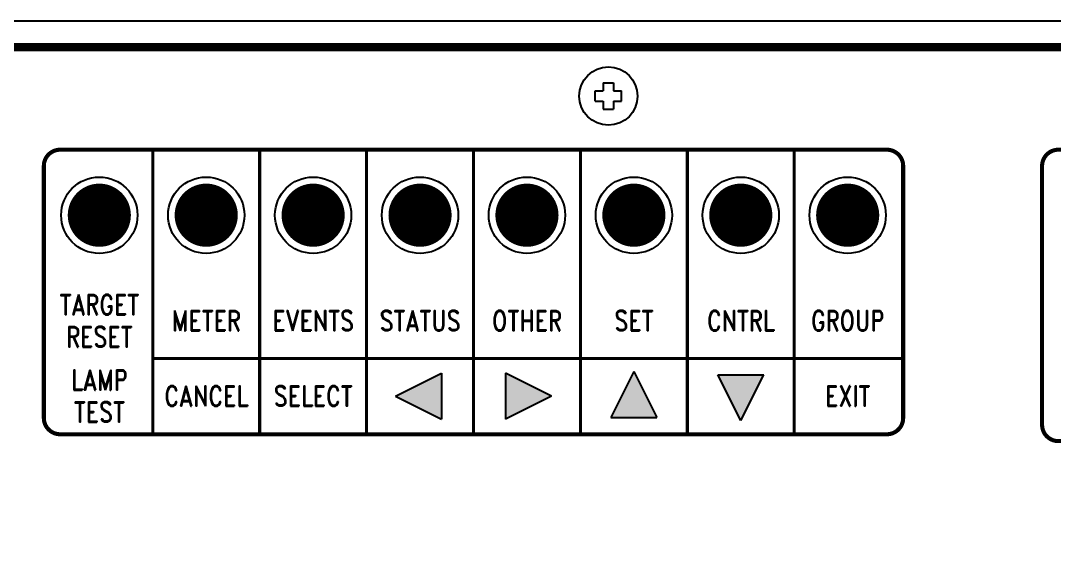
# Model space of a CAD drawing. Extents: x 2.2 to 21.2, y 5.8 to 11.4.
# Drawn here: x 8.86 to 13.94, y 8.75 to 11.36 of the extents above; entities that cross this region are included whole.
import ezdxf
from ezdxf.enums import TextEntityAlignment as Align

# ---------------------------------------------------------------- set-up
doc = ezdxf.new("R2010")
doc.units = 0
doc.header["$MEASUREMENT"] = 0
doc.layers.get('0').update_dxf_attribs({"linetype": 'CONTINUOUS'})
doc.styles.add('ROMAND', font='romand', dxfattribs={"height": 0.15})

msp = doc.modelspace()

# ---------------------------------------------------------------- linework, layer by layer
msp.add_line((3.029, 11.36), (20.471, 11.36))
at = {"linetype": 'CONTINUOUS'}
for p, q in [((11.725, 11.0551), (11.725, 11.015)), ((11.725, 11.0551), (11.775, 11.0551)), ((11.775, 11.0551), (11.775, 11.015)), ((11.6849, 10.965), (11.6849, 11.015)), ((11.6849, 11.015), (11.725, 11.015)), ((11.6849, 10.965), (11.725, 10.965)), ((11.725, 10.965), (11.725, 10.9249)), ((11.775, 11.015), (11.8151, 11.015)), ((11.775, 10.965), (11.775, 10.9249)), ((11.775, 10.965), (11.8151, 10.965)), ((11.8151, 10.965), (11.8151, 11.015)), ((11.725, 10.9249), (11.775, 10.9249)), ((10.7046, 9.5169), (10.9296, 9.6294)), ((10.9296, 9.6294), (10.9296, 9.4044)), ((11.4704, 9.5169), (11.2454, 9.6294)), ((11.2454, 9.6294), (11.2454, 9.4044)), ((11.875, 9.6373), (11.7625, 9.4123)), ((11.875, 9.6373), (11.9875, 9.4123)), ((12.4, 9.3965), (12.2875, 9.6215)), ((12.2875, 9.6215), (12.5125, 9.6215)), ((12.4, 9.3965), (12.5125, 9.6215)), ((10.7046, 9.5169), (10.9296, 9.4044)), ((11.4704, 9.5169), (11.2454, 9.4044)), ((11.7625, 9.4123), (11.9875, 9.4123))]:
    msp.add_line(p, q, dxfattribs=at)
at = {"linetype": 'CONTINUOUS', "const_width": 0.04}
msp.add_lwpolyline([(20.49, 6.28), (20.49, 11.15, 0.414214), (20.41, 11.23), (3.09, 11.23, 0.414214), (3.01, 11.15), (3.01, 6.28, 0.414214), (3.09, 6.2), (20.41, 6.2, 0.414214)], format="xyb", close=True, dxfattribs=at)
for points, const_width in [([(9.0575, 10.7266), (13.1175, 10.7266, -0.414214), (13.1975, 10.6466), (13.1975, 9.4096, -0.414214), (13.1175, 9.3296), (9.0575, 9.3296, -0.414214), (8.9775, 9.4096), (8.9775, 10.6466, -0.414214)], 0.02), ([(13.9597, 10.7266), (18.8927, 10.7266, -0.414214), (18.9727, 10.6466), (18.9727, 9.3759, -0.414214), (18.8927, 9.2959), (13.9597, 9.2959, -0.414214), (13.8797, 9.3759), (13.8797, 10.6466, -0.414214)], 0.02), ([(9.1725, 10.405, 1), (9.3275, 10.405, 1)], 0.155), ([(9.6975, 10.405, 1), (9.8525, 10.405, 1)], 0.155), ([(10.2225, 10.405, 1), (10.3775, 10.405, 1)], 0.155), ([(10.7475, 10.405, 1), (10.9025, 10.405, 1)], 0.155), ([(11.2725, 10.405, 1), (11.4275, 10.405, 1)], 0.155), ([(11.7975, 10.405, 1), (11.9525, 10.405, 1)], 0.155), ([(12.3225, 10.405, 1), (12.4775, 10.405, 1)], 0.155), ([(12.8475, 10.405, 1), (13.0025, 10.405, 1)], 0.155)]:
    msp.add_lwpolyline(points, format="xyb", close=True, dxfattribs=dict(const_width=const_width))
at = {"const_width": 0.015}
for points in [[(9.5125, 10.7266), (9.5125, 9.3296)], [(10.0375, 10.7266), (10.0375, 9.3296)], [(13.1975, 9.7019), (9.5125, 9.7019)]]:
    msp.add_lwpolyline(points, dxfattribs=at)
at = {"linetype": 'CONTINUOUS', "const_width": 0.015}
for points in [[(10.5625, 10.7266), (10.5625, 9.3296)], [(11.0875, 10.7266), (11.0875, 9.3296)], [(11.6125, 10.7266), (11.6125, 9.3296)], [(12.1375, 10.7266), (12.1375, 9.3296)], [(12.6625, 10.7266), (12.6625, 9.3296)]]:
    msp.add_lwpolyline(points, dxfattribs=at)
for centre, radius in [((11.75, 10.99), 0.1432), ((9.25, 10.405), 0.1875), ((9.775, 10.405), 0.1875), ((10.3, 10.405), 0.1875), ((10.825, 10.405), 0.1875), ((11.35, 10.405), 0.1875), ((11.875, 10.405), 0.1875), ((12.4, 10.405), 0.1875), ((12.925, 10.405), 0.1875)]:
    msp.add_circle(centre, radius)
for points in [[(10.7046, 9.5169), (10.9296, 9.6294), (10.9296, 9.4044)], [(11.2454, 9.6294), (11.4704, 9.5169), (11.2454, 9.4044)], [(11.7625, 9.4123), (11.9875, 9.4123), (11.875, 9.6373)], [(12.2875, 9.6215), (12.5125, 9.6215), (12.4, 9.3965)]]:
    msp.add_solid(points)

# ---------------------------------------------------------------- texts
at = {"style": 'ROMAND', "width": 0.8}
for s, p in [('TARGET', (9.25, 9.9157)), ('METER', (9.775, 9.8368)), ('EVENTS', (10.3, 9.8368)), ('RESET', (9.25, 9.7579)), ('LAMP', (9.25, 9.5465)), ('CANCEL', (9.775, 9.467)), ('SELECT', (10.3, 9.467)), ('TEST', (9.25, 9.3886))]:
    msp.add_text(s, height=0.1, dxfattribs=at).set_placement(p, align=Align.CENTER)
at = {"linetype": 'CONTINUOUS', "style": 'ROMAND', "width": 0.8}
for s, p in [('STATUS', (10.825, 9.8368)), ('OTHER', (11.35, 9.8368)), ('SET', (11.875, 9.8368)), ('CNTRL', (12.4, 9.8368)), ('GROUP', (12.925, 9.8368)), ('EXIT', (12.925, 9.467))]:
    msp.add_text(s, height=0.1, dxfattribs=at).set_placement(p, align=Align.CENTER)

doc.saveas('drawing.dxf')
